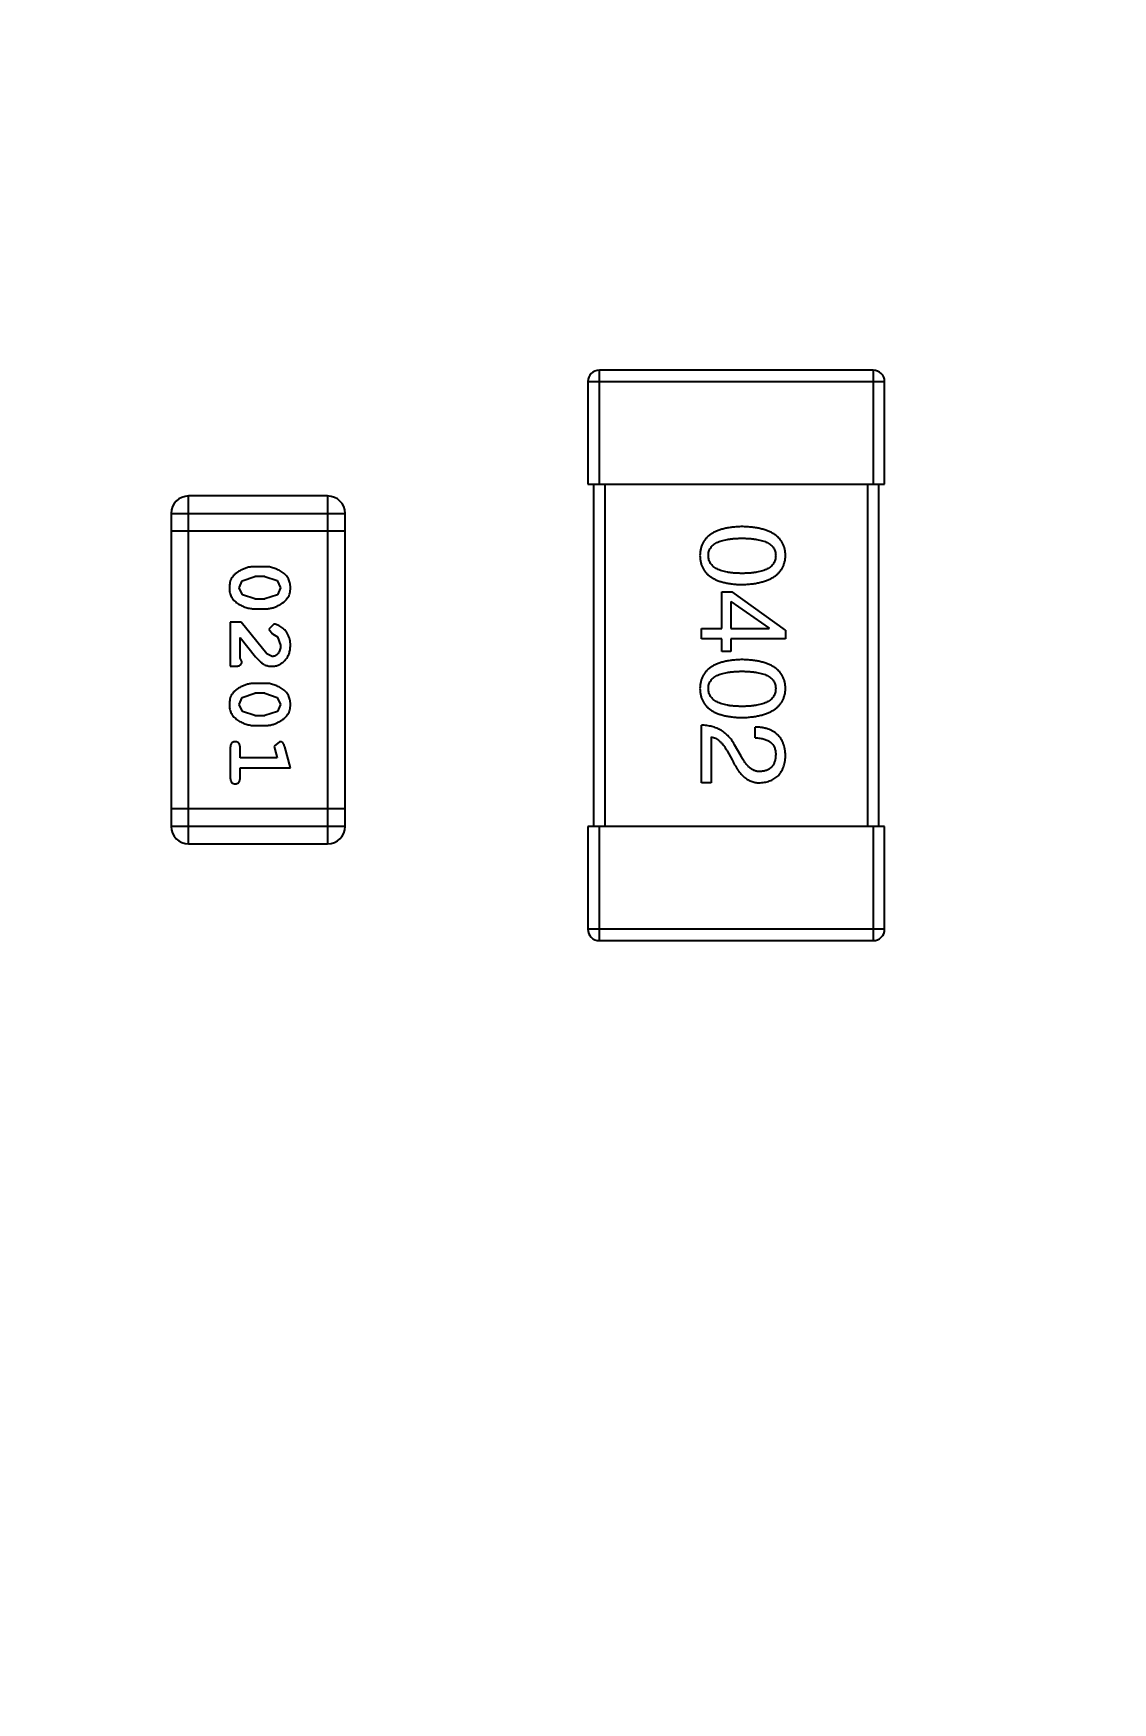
# Model space of a CAD drawing. Header units: inches. Extents: x -13 to 119, y -33 to 44.
# Drawn here: x 94.604 to 96.496, y 18.551 to 21.477 of the extents above; entities that cross this region are included whole.
import ezdxf

# ---------------------------------------------------------------- set-up
doc = ezdxf.new("R2010")
doc.units = ezdxf.units.IN
doc.header["$LTSCALE"] = 1.21
doc.header["$MEASUREMENT"] = 0
doc.header["$PDMODE"] = 3
doc.header["$PDSIZE"] = 0.3125
doc.layers.get('0').update_dxf_attribs({"linetype": 'CONTINUOUS'})
doc.layers.get('Defpoints').update_dxf_attribs({"linetype": 'CONTINUOUS'})
doc.layers.add('DIM', color=3, linetype='CONTINUOUS')
doc.styles.get("Standard").update_dxf_attribs({"font": 'txt', "width": 0.8})
doc.dimstyles.get("Standard").update_dxf_attribs({"dimtxt": 0.15625, "dimasz": 0.1875, "dimexe": 0.125, "dimexo": 0.0625, "dimgap": 0.09, "dimtad": 0, "dimtih": 1, "dimtoh": 1, "dimzin": 4, "dimdsep": 46, "dimtxsty": 'Standard', "dimblk": '_FILLED', "dimblk1": '_FILLED', "dimblk2": '_FILLED', "dimcen": 0.09, "dimazin": 1, "dimtp": 0.01, "dimtm": 0.01, "dimtfac": 1, "dimtofl": 0, "dimtmove": 0, "dimatfit": 3, "dimldrblk": '_FILLED', "dimfxl": 1, "dimtolj": 1, "dimtzin": 4, "dimarcsym": 0})

# ---------------------------------------------------------------- blocks, each defined once
blk = doc.blocks.new('_FILLED')
at = {"color": 0, "linetype": 'ByBlock'}
blk.add_solid([(0, 0), (-1, 0.1667), (-1, -0.1667)], dxfattribs=at)
blk = doc.blocks.new('*D26')
at = {"layer": 'Defpoints', "color": 0}
for p in [(87.6825, 22.6485), (108.0025, -8.1472), (108.0025, -17.2496)]:
    blk.add_point(p, dxfattribs=at)
at = {"layer": 'DIM', "color": 0, "lineweight": -2}
for p, q in [((87.6825, 22.586), (87.6825, -17.3746)), ((108.0025, -8.2097), (108.0025, -17.3746)), ((88.8825, -17.2496), (95.9125, -17.2496)), ((106.8025, -17.2496), (99.7725, -17.2496))]:
    blk.add_line(p, q, dxfattribs=at)
at = {"layer": 'DIM', "color": 0, "lineweight": -2, "xscale": 1.2, "yscale": 1.2, "zscale": 1.2, "rotation": 180}
blk.add_blockref('_FILLED', (87.6825, -17.2496), dxfattribs=at)
at = {"layer": 'DIM', "color": 0, "lineweight": -2, "xscale": 1.2, "yscale": 1.2, "zscale": 1.2}
blk.add_blockref('_FILLED', (108.0025, -17.2496), dxfattribs=at)
at = {"layer": 'DIM', "color": 0, "insert": (97.8425, -17.2496), "char_height": 1.2, "attachment_point": 5}
blk.add_mtext('\\A1;20.32', dxfattribs=at)
blk = doc.blocks.new('*D37')
at = {"layer": 'Defpoints', "color": 0}
for p in [(106.7325, 29.9134), (88.9525, 20.7039), (106.7325, 20.7039)]:
    blk.add_point(p, dxfattribs=at)
at = {"layer": 'DIM', "color": 0, "lineweight": -2}
for p, q in [((88.9525, 20.7664), (88.9525, 30.0384)), ((106.7325, 20.7664), (106.7325, 30.0384)), ((90.1525, 29.9134), (95.9925, 29.9134)), ((105.5325, 29.9134), (99.6925, 29.9134))]:
    blk.add_line(p, q, dxfattribs=at)
at = {"layer": 'DIM', "color": 0, "lineweight": -2, "xscale": 1.2, "yscale": 1.2, "zscale": 1.2, "rotation": 180}
blk.add_blockref('_FILLED', (88.9525, 29.9134), dxfattribs=at)
at = {"layer": 'DIM', "color": 0, "lineweight": -2, "xscale": 1.2, "yscale": 1.2, "zscale": 1.2}
blk.add_blockref('_FILLED', (106.7325, 29.9134), dxfattribs=at)
at = {"layer": 'DIM', "color": 0, "insert": (97.8425, 29.9134), "char_height": 1.2, "attachment_point": 5}
blk.add_mtext('\\A1;17.78', dxfattribs=at)

msp = doc.modelspace()

# ---------------------------------------------------------------- linework, layer by layer
at = {"color": 7, "linetype": 'Continuous'}
for p, q in [((95.5759, 20.8667), (95.5759, 20.6867)), ((95.5759, 20.8667), (96.0959, 20.8667)), ((95.5959, 20.6867), (95.5959, 20.8867)), ((96.0759, 20.8867), (95.5959, 20.8867)), ((96.0759, 20.8867), (96.0759, 20.6867)), ((96.0959, 20.6867), (96.0959, 20.8667)), ((95.5759, 20.6867), (96.0959, 20.6867)), ((95.5859, 20.6867), (95.5859, 20.0867)), ((95.6059, 20.0867), (95.6059, 20.6867)), ((96.0659, 20.6867), (96.0659, 20.0867)), ((96.0859, 20.0867), (96.0859, 20.6867)), ((94.8759, 20.0565), (94.8759, 20.6661)), ((95.1197, 20.6661), (94.8759, 20.6661)), ((95.1197, 20.6661), (95.1197, 20.0565)), ((94.8454, 20.6356), (94.8454, 20.087)), ((94.8454, 20.6356), (95.1502, 20.6356)), ((95.1502, 20.087), (95.1502, 20.6356)), ((94.8454, 20.6051), (95.1502, 20.6051)), ((95.0098, 20.5422), (94.992, 20.5422)), ((94.9647, 20.5051), (94.97, 20.5173)), ((94.97, 20.5173), (94.9923, 20.5249)), ((95.0095, 20.5249), (94.9923, 20.5249)), ((95.0095, 20.5249), (95.0313, 20.5177)), ((95.0313, 20.5177), (95.0371, 20.5053)), ((94.9705, 20.4928), (94.9647, 20.5051)), ((94.9923, 20.4856), (94.9705, 20.4928)), ((94.9923, 20.4856), (95.0095, 20.4856)), ((95.0318, 20.4931), (95.0095, 20.4856)), ((95.0371, 20.5053), (95.0318, 20.4931)), ((95.8107, 20.4336), (95.8107, 20.4983)), ((95.8107, 20.4983), (95.8288, 20.4983)), ((95.8263, 20.4811), (95.8263, 20.4336)), ((95.8263, 20.4811), (95.8935, 20.4344)), ((95.9222, 20.4311), (95.8288, 20.4983)), ((94.992, 20.4683), (95.0098, 20.4683)), ((94.949, 20.4447), (94.949, 20.3676)), ((94.9679, 20.4447), (94.949, 20.4447)), ((95.0129, 20.3897), (94.9679, 20.4447)), ((95.0251, 20.4415), (95.0167, 20.4327)), ((95.0167, 20.4327), (95.0232, 20.4242)), ((95.0232, 20.4242), (95.0317, 20.4193)), ((95.7747, 20.4155), (95.7747, 20.4336)), ((95.7747, 20.4336), (95.8107, 20.4336)), ((95.8263, 20.4336), (95.8935, 20.4336)), ((95.8935, 20.4336), (95.8935, 20.4344)), ((95.9222, 20.4311), (95.9222, 20.4155)), ((94.9663, 20.3817), (94.9663, 20.4179)), ((94.9663, 20.4179), (94.9934, 20.3844)), ((95.0317, 20.4193), (95.0371, 20.4044)), ((95.8107, 20.4155), (95.7747, 20.4155)), ((95.8107, 20.3934), (95.8107, 20.4155)), ((95.8263, 20.3934), (95.8107, 20.3934)), ((95.8263, 20.4155), (95.8263, 20.3934)), ((95.9222, 20.4155), (95.8263, 20.4155)), ((94.949, 20.3676), (94.9569, 20.3676)), ((94.9695, 20.3762), (94.9663, 20.3817)), ((95.0226, 20.3849), (95.0129, 20.3897)), ((95.0098, 20.3377), (94.992, 20.3377)), ((94.9647, 20.3006), (94.97, 20.3127)), ((94.97, 20.3127), (94.9923, 20.3204)), ((95.0095, 20.3204), (94.9923, 20.3204)), ((95.0095, 20.3204), (95.0313, 20.3131)), ((95.0313, 20.3131), (95.0371, 20.3008)), ((94.9705, 20.2883), (94.9647, 20.3006)), ((94.9923, 20.2811), (94.9705, 20.2883)), ((94.9923, 20.2811), (95.0095, 20.2811)), ((95.0318, 20.2886), (95.0095, 20.2811)), ((95.0371, 20.3008), (95.0318, 20.2886)), ((94.992, 20.2638), (95.0098, 20.2638)), ((95.7747, 20.1635), (95.7747, 20.2643)), ((95.8689, 20.2422), (95.8689, 20.2611)), ((94.949, 20.2244), (94.949, 20.1725)), ((94.9663, 20.2071), (94.9663, 20.2244)), ((95.0354, 20.2354), (95.0261, 20.2276)), ((95.0261, 20.2276), (95.0271, 20.2221)), ((95.0271, 20.2221), (95.0313, 20.2071)), ((95.0544, 20.1898), (95.0445, 20.2264)), ((95.7919, 20.2439), (95.7919, 20.1635)), ((95.8197, 20.2193), (95.8288, 20.2037)), ((95.8443, 20.2102), (95.8329, 20.2299)), ((95.0313, 20.2071), (94.9663, 20.2071)), ((94.9663, 20.1725), (94.9663, 20.1898)), ((94.9663, 20.1898), (95.0544, 20.1898)), ((95.7919, 20.1635), (95.7747, 20.1635)), ((95.1502, 20.1175), (94.8454, 20.1175)), ((95.1502, 20.087), (94.8454, 20.087)), ((95.5759, 20.0867), (95.5759, 19.9067)), ((96.0959, 20.0867), (95.5759, 20.0867)), ((95.5959, 19.8867), (95.5959, 20.0867)), ((96.0759, 20.0867), (96.0759, 19.8867)), ((96.0959, 19.9067), (96.0959, 20.0867)), ((94.8759, 20.0565), (95.1197, 20.0565)), ((96.0959, 19.9067), (95.5759, 19.9067)), ((95.5959, 19.8867), (96.0759, 19.8867))]:
    msp.add_line(p, q, dxfattribs=at)
for centre, radius, start, end in [((95.5959, 20.8667), 0.02, 90, 180), ((96.0759, 20.8667), 0.02, 0, 90), ((94.8759, 20.6356), 0.0305, 90, 180), ((95.1197, 20.6356), 0.0305, 0, 90), ((94.8759, 20.087), 0.0305, 180, 270), ((95.1197, 20.087), 0.0305, 270, 0), ((95.5959, 19.9067), 0.02, 180, 270), ((96.0759, 19.9067), 0.02, 270, 0)]:
    msp.add_arc(centre, radius, start, end, dxfattribs=at)
for points, knots in [([(95.846, 20.6124), (95.843, 20.6123), (95.8373, 20.6121), (95.829, 20.6114), (95.8213, 20.6103), (95.8141, 20.6087), (95.8075, 20.6069), (95.8015, 20.6046), (95.796, 20.602), (95.7911, 20.599), (95.7867, 20.5957), (95.7829, 20.5919), (95.7797, 20.5878), (95.777, 20.5833), (95.775, 20.5784), (95.7734, 20.5731), (95.7725, 20.5675), (95.7723, 20.5636), (95.7722, 20.5616)], [0, 0, 0, 0, 0.087693, 0.170223, 0.247496, 0.319826, 0.387768, 0.451403, 0.511459, 0.568358, 0.622671, 0.675251, 0.726739, 0.778422, 0.830759, 0.884394, 0.940865, 1, 1, 1, 1]), ([(95.9222, 20.5616), (95.9221, 20.5636), (95.9219, 20.5675), (95.921, 20.5731), (95.9194, 20.5784), (95.9173, 20.5833), (95.9145, 20.5878), (95.9112, 20.5919), (95.9072, 20.5957), (95.9027, 20.599), (95.8976, 20.602), (95.892, 20.6046), (95.8857, 20.6069), (95.8789, 20.6087), (95.8715, 20.6103), (95.8635, 20.6114), (95.8549, 20.6121), (95.849, 20.6123), (95.846, 20.6124)], [0, 0, 0, 0, 0.057911, 0.113262, 0.165956, 0.217443, 0.268511, 0.319665, 0.372, 0.426129, 0.483365, 0.543779, 0.607756, 0.676562, 0.749704, 0.827713, 0.911177, 1, 1, 1, 1]), ([(95.787, 20.5616), (95.787, 20.5628), (95.7871, 20.5652), (95.7878, 20.5687), (95.7889, 20.572), (95.7906, 20.5749), (95.7927, 20.5777), (95.7952, 20.5802), (95.7983, 20.5825), (95.8018, 20.5845), (95.8057, 20.5862), (95.8101, 20.5878), (95.815, 20.589), (95.8203, 20.5901), (95.8261, 20.5909), (95.8323, 20.5915), (95.839, 20.5919), (95.8436, 20.5919), (95.846, 20.5919)], [0, 0, 0, 0, 0.049766, 0.097012, 0.143225, 0.188786, 0.235079, 0.282962, 0.333687, 0.387747, 0.445963, 0.508657, 0.576545, 0.649868, 0.72822, 0.812712, 0.903543, 1, 1, 1, 1]), ([(95.846, 20.5919), (95.8484, 20.5919), (95.853, 20.5919), (95.8597, 20.5915), (95.8659, 20.5909), (95.8717, 20.5901), (95.877, 20.589), (95.8819, 20.5878), (95.8862, 20.5862), (95.8902, 20.5845), (95.8937, 20.5825), (95.8967, 20.5802), (95.8993, 20.5777), (95.9014, 20.575), (95.903, 20.5719), (95.9042, 20.5687), (95.9048, 20.5652), (95.9049, 20.5628), (95.905, 20.5616)], [0, 0, 0, 0, 0.096452, 0.187278, 0.271765, 0.350519, 0.423437, 0.491321, 0.554011, 0.612224, 0.666281, 0.717003, 0.764884, 0.811423, 0.856783, 0.902993, 0.950236, 1, 1, 1, 1]), ([(94.992, 20.5422), (94.991, 20.5422), (94.9888, 20.5422), (94.9857, 20.5418), (94.9825, 20.5414), (94.9794, 20.5407), (94.9764, 20.5398), (94.9734, 20.5387), (94.9704, 20.5374), (94.9676, 20.5359), (94.9648, 20.5343), (94.9623, 20.5327), (94.96, 20.5311), (94.9579, 20.5294), (94.956, 20.5277), (94.9543, 20.526), (94.9529, 20.5243), (94.9513, 20.5219), (94.9497, 20.5188), (94.9484, 20.5146), (94.9476, 20.51), (94.9475, 20.5068), (94.9474, 20.5052)], [0, 0, 0, 0, 0.049886, 0.09882, 0.148132, 0.19689, 0.246038, 0.295176, 0.345305, 0.395692, 0.445312, 0.491875, 0.535813, 0.577009, 0.616081, 0.652689, 0.687585, 0.720206, 0.785062, 0.85223, 0.923759, 1, 1, 1, 1]), ([(95.0544, 20.5054), (95.0544, 20.5068), (95.0543, 20.5097), (95.0536, 20.5137), (95.0525, 20.5176), (95.0509, 20.5212), (95.0488, 20.5245), (95.0463, 20.5275), (95.0433, 20.5303), (95.0399, 20.5328), (95.0364, 20.535), (95.0327, 20.5369), (95.029, 20.5385), (95.0252, 20.5399), (95.0214, 20.5409), (95.0176, 20.5417), (95.0137, 20.5421), (95.0111, 20.5422), (95.0098, 20.5422)], [0, 0, 0, 0, 0.06692, 0.130834, 0.19258, 0.252759, 0.312631, 0.373411, 0.436359, 0.501894, 0.568244, 0.632472, 0.69556, 0.757163, 0.818592, 0.878885, 0.939235, 1, 1, 1, 1]), ([(95.7722, 20.5616), (95.7723, 20.5596), (95.7725, 20.5557), (95.7734, 20.5501), (95.775, 20.5449), (95.777, 20.54), (95.7797, 20.5354), (95.7829, 20.5313), (95.7867, 20.5275), (95.7911, 20.5242), (95.796, 20.5212), (95.8015, 20.5186), (95.8075, 20.5163), (95.8141, 20.5145), (95.8213, 20.513), (95.829, 20.5119), (95.8373, 20.5111), (95.843, 20.5109), (95.846, 20.5108)], [0, 0, 0, 0, 0.059134, 0.115603, 0.169236, 0.221572, 0.273254, 0.32474, 0.377319, 0.431815, 0.488555, 0.548609, 0.612242, 0.680182, 0.75251, 0.829782, 0.91231, 1, 1, 1, 1]), ([(95.846, 20.5305), (95.8436, 20.5305), (95.8391, 20.5305), (95.8325, 20.5309), (95.8263, 20.5315), (95.8206, 20.5323), (95.8153, 20.5334), (95.8105, 20.5347), (95.8061, 20.5363), (95.8022, 20.5381), (95.7987, 20.5402), (95.7956, 20.5425), (95.793, 20.5451), (95.7909, 20.5479), (95.7892, 20.551), (95.788, 20.5543), (95.7872, 20.5579), (95.787, 20.5604), (95.787, 20.5616)], [0, 0, 0, 0, 0.094834, 0.184067, 0.267029, 0.344713, 0.417334, 0.484367, 0.546941, 0.604717, 0.65953, 0.710539, 0.759381, 0.806382, 0.853027, 0.900623, 0.949121, 1, 1, 1, 1]), ([(95.846, 20.5108), (95.849, 20.5109), (95.8548, 20.5112), (95.8633, 20.512), (95.8712, 20.5132), (95.8786, 20.5148), (95.8854, 20.5167), (95.8916, 20.5189), (95.8972, 20.5216), (95.9023, 20.5246), (95.9068, 20.528), (95.9108, 20.5317), (95.9142, 20.5358), (95.9169, 20.5403), (95.9191, 20.5451), (95.9208, 20.5503), (95.9219, 20.5558), (95.9221, 20.5597), (95.9222, 20.5616)], [0, 0, 0, 0, 0.088475, 0.171606, 0.249595, 0.322626, 0.391327, 0.455765, 0.516374, 0.573675, 0.628522, 0.681161, 0.732559, 0.783563, 0.83504, 0.887639, 0.942585, 1, 1, 1, 1]), ([(95.905, 20.5616), (95.9049, 20.5604), (95.9048, 20.5579), (95.9042, 20.5543), (95.903, 20.551), (95.9014, 20.5479), (95.8993, 20.5451), (95.8967, 20.5425), (95.8937, 20.5402), (95.8902, 20.5381), (95.8862, 20.5363), (95.8818, 20.5347), (95.877, 20.5334), (95.8717, 20.5323), (95.8659, 20.5315), (95.8597, 20.5309), (95.853, 20.5305), (95.8484, 20.5305), (95.846, 20.5305)], [0, 0, 0, 0, 0.050604, 0.098688, 0.145699, 0.191791, 0.238625, 0.286717, 0.337546, 0.391814, 0.449755, 0.512106, 0.579685, 0.652048, 0.730262, 0.814146, 0.904281, 1, 1, 1, 1]), ([(94.9474, 20.5052), (94.9475, 20.5037), (94.9475, 20.5009), (94.9483, 20.4968), (94.9494, 20.493), (94.951, 20.4894), (94.953, 20.4861), (94.9555, 20.483), (94.9585, 20.4802), (94.9618, 20.4778), (94.9654, 20.4756), (94.9691, 20.4736), (94.9728, 20.472), (94.9766, 20.4706), (94.9804, 20.4696), (94.9842, 20.4688), (94.9881, 20.4684), (94.9907, 20.4683), (94.992, 20.4683)], [0, 0, 0, 0, 0.067217, 0.131051, 0.19272, 0.252824, 0.312745, 0.373449, 0.436041, 0.501494, 0.567761, 0.632087, 0.695096, 0.757109, 0.817993, 0.878657, 0.939311, 1, 1, 1, 1]), ([(95.0098, 20.4683), (95.0109, 20.4683), (95.013, 20.4683), (95.0162, 20.4686), (95.0193, 20.4692), (95.0224, 20.4698), (95.0255, 20.4707), (95.0285, 20.4719), (95.0315, 20.4732), (95.0344, 20.4747), (95.0371, 20.4763), (95.0396, 20.4779), (95.042, 20.4795), (95.0441, 20.4812), (95.0459, 20.4829), (95.0476, 20.4846), (95.049, 20.4864), (95.0506, 20.4887), (95.0522, 20.4919), (95.0535, 20.4961), (95.0543, 20.5006), (95.0544, 20.5038), (95.0544, 20.5054)], [0, 0, 0, 0, 0.049855, 0.099516, 0.148482, 0.19758, 0.246804, 0.296268, 0.346517, 0.397047, 0.446826, 0.49336, 0.537801, 0.579207, 0.617974, 0.654833, 0.689171, 0.722088, 0.786392, 0.853518, 0.924186, 1, 1, 1, 1]), ([(95.0544, 20.4043), (95.0544, 20.406), (95.0542, 20.4093), (95.0534, 20.4143), (95.0519, 20.419), (95.05, 20.4235), (95.0475, 20.4276), (95.0447, 20.4313), (95.0414, 20.4344), (95.0378, 20.4369), (95.0343, 20.4389), (95.031, 20.4404), (95.0279, 20.4413), (95.026, 20.4415), (95.0251, 20.4415)], [0, 0, 0, 0, 0.098286, 0.193983, 0.289056, 0.384352, 0.477435, 0.566197, 0.652355, 0.737986, 0.818188, 0.887401, 0.94802, 1, 1, 1, 1]), ([(95.0216, 20.3676), (95.0228, 20.3676), (95.025, 20.3677), (95.0282, 20.3682), (95.0313, 20.369), (95.0343, 20.3701), (95.0371, 20.3716), (95.0398, 20.3734), (95.0424, 20.3755), (95.0449, 20.3779), (95.0471, 20.3805), (95.0491, 20.3834), (95.0507, 20.3864), (95.0521, 20.3896), (95.0531, 20.393), (95.0539, 20.3966), (95.0543, 20.4004), (95.0544, 20.403), (95.0544, 20.4043)], [0, 0, 0, 0, 0.060981, 0.120256, 0.178148, 0.236115, 0.293993, 0.352864, 0.413358, 0.476056, 0.539296, 0.602396, 0.665116, 0.728325, 0.792919, 0.859317, 0.928302, 1, 1, 1, 1]), ([(95.0371, 20.4044), (95.0371, 20.403), (95.037, 20.4003), (95.0361, 20.3965), (95.0348, 20.3931), (95.0328, 20.3902), (95.0306, 20.3879), (95.0281, 20.3861), (95.0254, 20.3851), (95.0235, 20.385), (95.0226, 20.3849)], [0, 0, 0, 0, 0.156344, 0.299348, 0.4327, 0.561, 0.682299, 0.791883, 0.89611, 1, 1, 1, 1]), ([(94.9569, 20.3676), (94.9579, 20.3676), (94.9599, 20.3677), (94.9626, 20.3681), (94.9649, 20.3688), (94.9666, 20.3698), (94.9679, 20.3711), (94.9688, 20.3727), (94.9694, 20.3744), (94.9694, 20.3756), (94.9695, 20.3762)], [0, 0, 0, 0, 0.1844, 0.34094, 0.473574, 0.586824, 0.690029, 0.789175, 0.890445, 1, 1, 1, 1]), ([(94.9934, 20.3844), (94.9941, 20.3835), (94.9956, 20.3818), (94.9978, 20.3794), (94.9999, 20.3773), (95.0019, 20.3754), (95.0038, 20.3738), (95.0056, 20.3725), (95.0072, 20.3713), (95.0093, 20.3702), (95.0118, 20.3692), (95.015, 20.3682), (95.0183, 20.3677), (95.0205, 20.3676), (95.0216, 20.3676)], [0, 0, 0, 0, 0.103002, 0.197728, 0.285279, 0.365235, 0.437224, 0.502446, 0.560545, 0.611446, 0.707576, 0.80349, 0.900532, 1, 1, 1, 1]), ([(95.846, 20.3793), (95.843, 20.3792), (95.8373, 20.379), (95.829, 20.3782), (95.8213, 20.3771), (95.8141, 20.3756), (95.8075, 20.3737), (95.8015, 20.3715), (95.796, 20.3689), (95.7911, 20.3659), (95.7867, 20.3625), (95.7829, 20.3588), (95.7797, 20.3546), (95.777, 20.3501), (95.775, 20.3452), (95.7734, 20.34), (95.7725, 20.3343), (95.7723, 20.3304), (95.7722, 20.3285)], [0, 0, 0, 0, 0.087693, 0.170223, 0.247496, 0.319826, 0.387768, 0.451403, 0.511459, 0.568358, 0.622671, 0.675251, 0.726739, 0.778422, 0.830759, 0.884394, 0.940865, 1, 1, 1, 1]), ([(95.9222, 20.3285), (95.9221, 20.3304), (95.9219, 20.3343), (95.921, 20.34), (95.9194, 20.3452), (95.9173, 20.3501), (95.9145, 20.3546), (95.9112, 20.3588), (95.9072, 20.3625), (95.9027, 20.3659), (95.8976, 20.3689), (95.892, 20.3715), (95.8857, 20.3737), (95.8789, 20.3756), (95.8715, 20.3771), (95.8635, 20.3782), (95.8549, 20.379), (95.849, 20.3792), (95.846, 20.3793)], [0, 0, 0, 0, 0.057911, 0.113262, 0.165956, 0.217443, 0.268511, 0.319665, 0.372, 0.426129, 0.483365, 0.543779, 0.607756, 0.676562, 0.749704, 0.827713, 0.911177, 1, 1, 1, 1]), ([(94.992, 20.3377), (94.991, 20.3377), (94.9888, 20.3376), (94.9857, 20.3373), (94.9825, 20.3369), (94.9794, 20.3362), (94.9764, 20.3353), (94.9734, 20.3341), (94.9704, 20.3329), (94.9676, 20.3314), (94.9648, 20.3298), (94.9623, 20.3282), (94.96, 20.3266), (94.9579, 20.3249), (94.956, 20.3232), (94.9543, 20.3215), (94.9529, 20.3198), (94.9513, 20.3174), (94.9497, 20.3142), (94.9484, 20.3101), (94.9476, 20.3055), (94.9475, 20.3023), (94.9474, 20.3007)], [0, 0, 0, 0, 0.049886, 0.09882, 0.148132, 0.19689, 0.246038, 0.295176, 0.345305, 0.395692, 0.445312, 0.491875, 0.535813, 0.577009, 0.616081, 0.652689, 0.687585, 0.720206, 0.785062, 0.85223, 0.923759, 1, 1, 1, 1]), ([(95.0544, 20.3009), (95.0544, 20.3023), (95.0543, 20.3051), (95.0536, 20.3092), (95.0525, 20.3131), (95.0509, 20.3166), (95.0488, 20.3199), (95.0463, 20.323), (95.0433, 20.3258), (95.0399, 20.3282), (95.0364, 20.3304), (95.0327, 20.3324), (95.029, 20.334), (95.0252, 20.3354), (95.0214, 20.3364), (95.0176, 20.3372), (95.0137, 20.3376), (95.0111, 20.3377), (95.0098, 20.3377)], [0, 0, 0, 0, 0.06692, 0.130834, 0.19258, 0.252759, 0.312631, 0.373411, 0.436359, 0.501894, 0.568244, 0.632472, 0.69556, 0.757163, 0.818592, 0.878885, 0.939235, 1, 1, 1, 1]), ([(95.787, 20.3285), (95.787, 20.3297), (95.7871, 20.3321), (95.7878, 20.3356), (95.7889, 20.3388), (95.7906, 20.3418), (95.7927, 20.3445), (95.7952, 20.3471), (95.7983, 20.3493), (95.8018, 20.3513), (95.8057, 20.3531), (95.8101, 20.3546), (95.815, 20.3559), (95.8203, 20.357), (95.8261, 20.3578), (95.8323, 20.3583), (95.839, 20.3587), (95.8436, 20.3588), (95.846, 20.3588)], [0, 0, 0, 0, 0.049766, 0.097012, 0.143225, 0.188786, 0.235079, 0.282962, 0.333687, 0.387747, 0.445963, 0.508657, 0.576545, 0.649868, 0.72822, 0.812712, 0.903543, 1, 1, 1, 1]), ([(95.846, 20.3588), (95.8484, 20.3588), (95.853, 20.3587), (95.8597, 20.3583), (95.8659, 20.3578), (95.8717, 20.357), (95.877, 20.3559), (95.8819, 20.3546), (95.8862, 20.3531), (95.8902, 20.3513), (95.8937, 20.3493), (95.8967, 20.3471), (95.8993, 20.3445), (95.9014, 20.3418), (95.903, 20.3388), (95.9042, 20.3356), (95.9048, 20.3321), (95.9049, 20.3297), (95.905, 20.3285)], [0, 0, 0, 0, 0.096452, 0.187278, 0.271765, 0.350519, 0.423437, 0.491321, 0.554011, 0.612224, 0.666281, 0.717003, 0.764884, 0.811423, 0.856783, 0.902993, 0.950236, 1, 1, 1, 1]), ([(95.7722, 20.3285), (95.7723, 20.3265), (95.7725, 20.3226), (95.7734, 20.317), (95.775, 20.3117), (95.777, 20.3068), (95.7797, 20.3023), (95.7829, 20.2981), (95.7867, 20.2944), (95.7911, 20.291), (95.796, 20.288), (95.8015, 20.2854), (95.8075, 20.2832), (95.8141, 20.2813), (95.8213, 20.2798), (95.829, 20.2787), (95.8373, 20.2779), (95.843, 20.2777), (95.846, 20.2776)], [0, 0, 0, 0, 0.059134, 0.115603, 0.169236, 0.221572, 0.273254, 0.32474, 0.377319, 0.431815, 0.488555, 0.548609, 0.612242, 0.680182, 0.75251, 0.829782, 0.91231, 1, 1, 1, 1]), ([(95.846, 20.2973), (95.8436, 20.2973), (95.8391, 20.2974), (95.8325, 20.2977), (95.8263, 20.2983), (95.8206, 20.2992), (95.8153, 20.3003), (95.8105, 20.3016), (95.8061, 20.3032), (95.8022, 20.305), (95.7987, 20.3071), (95.7956, 20.3094), (95.793, 20.3119), (95.7909, 20.3148), (95.7892, 20.3179), (95.788, 20.3212), (95.7872, 20.3247), (95.787, 20.3272), (95.787, 20.3285)], [0, 0, 0, 0, 0.094834, 0.184067, 0.267029, 0.344713, 0.417334, 0.484367, 0.546941, 0.604717, 0.65953, 0.710539, 0.759381, 0.806382, 0.853027, 0.900623, 0.949121, 1, 1, 1, 1]), ([(95.905, 20.3285), (95.9049, 20.3272), (95.9048, 20.3247), (95.9042, 20.3212), (95.903, 20.3179), (95.9014, 20.3148), (95.8993, 20.312), (95.8967, 20.3094), (95.8937, 20.3071), (95.8902, 20.305), (95.8862, 20.3032), (95.8818, 20.3016), (95.877, 20.3003), (95.8717, 20.2992), (95.8659, 20.2983), (95.8597, 20.2977), (95.853, 20.2974), (95.8484, 20.2973), (95.846, 20.2973)], [0, 0, 0, 0, 0.050604, 0.098688, 0.145699, 0.191791, 0.238625, 0.286717, 0.337546, 0.391814, 0.449755, 0.512106, 0.579685, 0.652048, 0.730262, 0.814146, 0.904281, 1, 1, 1, 1]), ([(95.846, 20.2776), (95.849, 20.2778), (95.8548, 20.278), (95.8633, 20.2789), (95.8712, 20.2801), (95.8786, 20.2816), (95.8854, 20.2835), (95.8916, 20.2858), (95.8972, 20.2884), (95.9023, 20.2914), (95.9068, 20.2948), (95.9108, 20.2985), (95.9142, 20.3026), (95.9169, 20.3071), (95.9191, 20.3119), (95.9208, 20.3171), (95.9219, 20.3227), (95.9221, 20.3265), (95.9222, 20.3285)], [0, 0, 0, 0, 0.088475, 0.171606, 0.249595, 0.322626, 0.391327, 0.455765, 0.516374, 0.573675, 0.628522, 0.681161, 0.732559, 0.783563, 0.83504, 0.887639, 0.942585, 1, 1, 1, 1]), ([(94.9474, 20.3007), (94.9475, 20.2992), (94.9475, 20.2964), (94.9483, 20.2923), (94.9494, 20.2885), (94.951, 20.2849), (94.953, 20.2816), (94.9555, 20.2785), (94.9585, 20.2757), (94.9618, 20.2733), (94.9654, 20.2711), (94.9691, 20.2691), (94.9728, 20.2675), (94.9766, 20.2661), (94.9804, 20.2651), (94.9842, 20.2643), (94.9881, 20.2638), (94.9907, 20.2638), (94.992, 20.2638)], [0, 0, 0, 0, 0.067217, 0.131051, 0.19272, 0.252824, 0.312745, 0.373449, 0.436041, 0.501494, 0.567761, 0.632087, 0.695096, 0.757109, 0.817993, 0.878657, 0.939311, 1, 1, 1, 1]), ([(95.0098, 20.2638), (95.0109, 20.2638), (95.013, 20.2638), (95.0162, 20.2641), (95.0193, 20.2646), (95.0224, 20.2653), (95.0255, 20.2662), (95.0285, 20.2674), (95.0315, 20.2686), (95.0344, 20.2701), (95.0371, 20.2717), (95.0396, 20.2734), (95.042, 20.275), (95.0441, 20.2767), (95.0459, 20.2784), (95.0476, 20.2801), (95.049, 20.2819), (95.0506, 20.2842), (95.0522, 20.2874), (95.0535, 20.2916), (95.0543, 20.2961), (95.0544, 20.2993), (95.0544, 20.3009)], [0, 0, 0, 0, 0.049855, 0.099516, 0.148482, 0.19758, 0.246804, 0.296268, 0.346517, 0.397047, 0.446826, 0.49336, 0.537801, 0.579207, 0.617974, 0.654833, 0.689171, 0.722088, 0.786392, 0.853518, 0.924186, 1, 1, 1, 1]), ([(95.8329, 20.2299), (95.8321, 20.2313), (95.8306, 20.234), (95.8281, 20.2378), (95.8254, 20.2414), (95.8225, 20.2447), (95.8195, 20.2477), (95.8163, 20.2505), (95.8129, 20.2531), (95.8093, 20.2554), (95.8056, 20.2574), (95.8017, 20.2592), (95.7976, 20.2607), (95.7933, 20.2619), (95.7889, 20.2629), (95.7843, 20.2637), (95.7796, 20.2642), (95.7763, 20.2643), (95.7747, 20.2643)], [0, 0, 0, 0, 0.065828, 0.130094, 0.192451, 0.254037, 0.313974, 0.373757, 0.433048, 0.492243, 0.551902, 0.611758, 0.672678, 0.734814, 0.798569, 0.863693, 0.930488, 1, 1, 1, 1]), ([(95.9222, 20.2102), (95.9221, 20.2123), (95.9219, 20.2162), (95.9211, 20.2219), (95.9199, 20.2272), (95.9184, 20.2321), (95.9164, 20.2367), (95.914, 20.2408), (95.9113, 20.2446), (95.9081, 20.248), (95.9046, 20.251), (95.9006, 20.2536), (95.8963, 20.2559), (95.8916, 20.2577), (95.8865, 20.2591), (95.881, 20.2602), (95.8751, 20.2608), (95.871, 20.261), (95.8689, 20.2611)], [0, 0, 0, 0, 0.07282, 0.141057, 0.2062, 0.267672, 0.326735, 0.383519, 0.439188, 0.494454, 0.549628, 0.605958, 0.66397, 0.72402, 0.787502, 0.854127, 0.925065, 1, 1, 1, 1]), ([(94.9577, 20.2354), (94.9571, 20.2354), (94.9559, 20.2353), (94.9542, 20.2348), (94.9527, 20.234), (94.9513, 20.2329), (94.9503, 20.2313), (94.9495, 20.2293), (94.9491, 20.227), (94.949, 20.2253), (94.949, 20.2244)], [0, 0, 0, 0, 0.115051, 0.223278, 0.329269, 0.437893, 0.554681, 0.682591, 0.83103, 1, 1, 1, 1]), ([(94.9663, 20.2244), (94.9663, 20.2253), (94.9662, 20.227), (94.9658, 20.2293), (94.965, 20.2313), (94.964, 20.2329), (94.9626, 20.234), (94.9611, 20.2348), (94.9595, 20.2353), (94.9583, 20.2354), (94.9577, 20.2354)], [0, 0, 0, 0, 0.169102, 0.317658, 0.446239, 0.563118, 0.671828, 0.776546, 0.884858, 1, 1, 1, 1]), ([(95.0445, 20.2264), (95.0443, 20.2272), (95.0438, 20.2288), (95.043, 20.2309), (95.042, 20.2325), (95.041, 20.2337), (95.0398, 20.2345), (95.0385, 20.235), (95.037, 20.2354), (95.0359, 20.2354), (95.0354, 20.2354)], [0, 0, 0, 0, 0.187321, 0.344927, 0.475328, 0.579604, 0.674244, 0.773631, 0.882025, 1, 1, 1, 1]), ([(95.7919, 20.2439), (95.7932, 20.2436), (95.7958, 20.2431), (95.7996, 20.2414), (95.8032, 20.2393), (95.8068, 20.2365), (95.8102, 20.2331), (95.8135, 20.229), (95.8168, 20.2244), (95.8187, 20.221), (95.8197, 20.2193)], [0, 0, 0, 0, 0.103034, 0.208166, 0.318255, 0.434664, 0.559728, 0.695394, 0.841708, 1, 1, 1, 1]), ([(95.8689, 20.2422), (95.8704, 20.2422), (95.8732, 20.2421), (95.8773, 20.2416), (95.8811, 20.241), (95.8847, 20.2401), (95.8879, 20.239), (95.8909, 20.2378), (95.8936, 20.2362), (95.896, 20.2345), (95.8981, 20.2325), (95.9, 20.2303), (95.9015, 20.2279), (95.9028, 20.2253), (95.9038, 20.2225), (95.9045, 20.2194), (95.9049, 20.2161), (95.905, 20.2139), (95.905, 20.2127)], [0, 0, 0, 0, 0.082594, 0.15978, 0.232961, 0.301462, 0.365595, 0.426678, 0.484662, 0.540809, 0.595146, 0.648401, 0.702272, 0.757102, 0.813447, 0.872233, 0.934055, 1, 1, 1, 1]), ([(95.8288, 20.2037), (95.8295, 20.202), (95.8311, 20.1987), (95.8336, 20.194), (95.8362, 20.1896), (95.8388, 20.1855), (95.8416, 20.1818), (95.8444, 20.1784), (95.8474, 20.1754), (95.8504, 20.1728), (95.8535, 20.1704), (95.8568, 20.1684), (95.8601, 20.1667), (95.8635, 20.1653), (95.867, 20.1644), (95.8706, 20.1637), (95.8742, 20.1634), (95.8767, 20.1635), (95.8779, 20.1635)], [0, 0, 0, 0, 0.082731, 0.161257, 0.236138, 0.307554, 0.375712, 0.440848, 0.502916, 0.562567, 0.619798, 0.675716, 0.73039, 0.78386, 0.837315, 0.890547, 0.944917, 1, 1, 1, 1]), ([(95.8788, 20.1832), (95.878, 20.1831), (95.8763, 20.1831), (95.8739, 20.1832), (95.8716, 20.1836), (95.8692, 20.1842), (95.8669, 20.1851), (95.8647, 20.1862), (95.8624, 20.1875), (95.8603, 20.1892), (95.8581, 20.1909), (95.856, 20.193), (95.854, 20.1953), (95.852, 20.1978), (95.85, 20.2006), (95.848, 20.2036), (95.8461, 20.2068), (95.8449, 20.2091), (95.8443, 20.2102)], [0, 0, 0, 0, 0.052237, 0.103888, 0.155485, 0.207395, 0.259864, 0.31356, 0.369176, 0.4266, 0.486836, 0.550048, 0.61567, 0.685271, 0.75824, 0.834614, 0.915635, 1, 1, 1, 1]), ([(95.8779, 20.1635), (95.8796, 20.1637), (95.8829, 20.1639), (95.8877, 20.1647), (95.8922, 20.1658), (95.8964, 20.1673), (95.9002, 20.1691), (95.9038, 20.1712), (95.907, 20.1736), (95.91, 20.1764), (95.9126, 20.1795), (95.9149, 20.1829), (95.9169, 20.1867), (95.9186, 20.1908), (95.92, 20.1952), (95.9211, 20.1999), (95.9218, 20.205), (95.9221, 20.2085), (95.9222, 20.2102)], [0, 0, 0, 0, 0.070688, 0.137741, 0.201612, 0.262778, 0.321223, 0.378455, 0.434411, 0.490146, 0.546362, 0.603392, 0.662208, 0.723401, 0.787372, 0.85442, 0.925153, 1, 1, 1, 1]), ([(95.905, 20.2127), (95.9049, 20.2116), (95.9048, 20.2094), (95.9045, 20.2062), (95.9038, 20.2032), (95.9031, 20.2004), (95.9021, 20.1979), (95.901, 20.1955), (95.8996, 20.1933), (95.8981, 20.1913), (95.8963, 20.1896), (95.8944, 20.1881), (95.8922, 20.1867), (95.8899, 20.1856), (95.8874, 20.1847), (95.8847, 20.184), (95.8818, 20.1834), (95.8798, 20.1833), (95.8788, 20.1832)], [0, 0, 0, 0, 0.076112, 0.148436, 0.216883, 0.281466, 0.34298, 0.402356, 0.459881, 0.51546, 0.571111, 0.62658, 0.683162, 0.741007, 0.801404, 0.863825, 0.930544, 1, 1, 1, 1]), ([(94.949, 20.1725), (94.949, 20.1716), (94.9491, 20.1699), (94.9495, 20.1676), (94.9503, 20.1657), (94.9513, 20.1641), (94.9527, 20.1629), (94.9542, 20.1621), (94.9559, 20.1616), (94.9571, 20.1615), (94.9577, 20.1615)], [0, 0, 0, 0, 0.169012, 0.317488, 0.445429, 0.560977, 0.67065, 0.776666, 0.88492, 1, 1, 1, 1]), ([(94.9577, 20.1615), (94.9583, 20.1615), (94.9595, 20.1616), (94.9611, 20.1621), (94.9626, 20.1629), (94.964, 20.1641), (94.965, 20.1657), (94.9658, 20.1676), (94.9662, 20.1699), (94.9663, 20.1716), (94.9663, 20.1725)], [0, 0, 0, 0, 0.11517, 0.223509, 0.328254, 0.438012, 0.553651, 0.682263, 0.830856, 1, 1, 1, 1])]:
    msp.add_open_spline(points, degree=3, knots=knots, dxfattribs=at)

# ---------------------------------------------------------------- dimensions: what is measured, and where the dimension line sits
at = {"layer": 'DIM'}
for base, p1, p2, picture, middle in [((106.7325, 29.9134), (88.9525, 20.7039), (106.7325, 20.7039), '*D37', (97.8425, 29.9134)), ((108.0025, -17.2496), (87.6825, 22.6485), (108.0025, -8.1472), '*D26', (97.8425, -17.2496))]:
    dim = msp.add_linear_dim(base=base, p1=p1, p2=p2, dimstyle='Standard', override={"dimtxt": 1.2, "dimasz": 1.2, "dimtih": 0, "dimtoh": 0, "dimzin": 0, "dimcen": 0.198, "dimadec": 0, "dimazin": 0, "dimtp": 0, "dimtm": 0, "dimtdec": 4, "dimtzin": 0}, dxfattribs=at)
    dim.commit()
    dim.dimension.update_dxf_attribs({"geometry": picture, "text_midpoint": middle})

doc.saveas('drawing.dxf')
